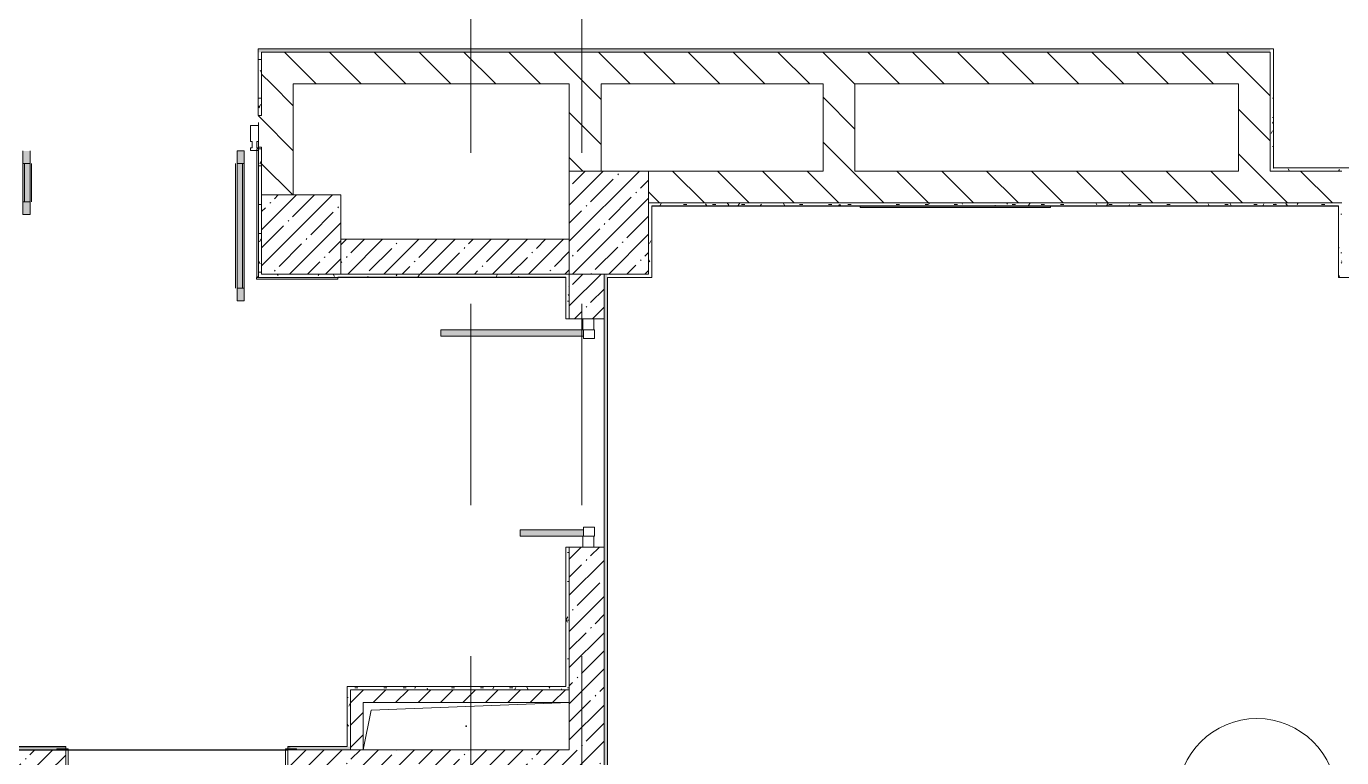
# Model space of a CAD drawing. Header units: millimetres. Extents: x -625 to 415037, y -3642 to 102118.
# Drawn here: x 361284 to 369577, y 7851 to 12463 of the extents above; entities that cross this region are included whole.
import ezdxf

# ---------------------------------------------------------------- set-up
doc = ezdxf.new("R2010")
doc.units = ezdxf.units.MM
doc.linetypes.add('Осевая', pattern=[6350, 1270, -952.5, 3175, -952.5])
for name, color, linetype, lineweight in [('A-AREA-IDEN', 7, 'Continuous', 9), ('A-DETL-GENF', 7, 'Continuous', 9), ('A-GENM', 7, 'Continuous', 9), ('A-GLAZ-CWMG', 7, 'Continuous', 9), ('A-GLAZ-CWMG-1', 7, 'Continuous', 20), ('A-WALL', 7, 'Continuous', 5), ('I-WALL', 7, 'Continuous', 5), ('S-COLS', 7, 'Continuous', 9), ('S-COLS-1', 7, 'Continuous', 5), ('Оси-2', 7, 'Осевая', 9)]:
    doc.layers.add(name, color=color, linetype=linetype, lineweight=lineweight)
doc.layers.add('A-AREA-PATT-3', color=7, linetype='Continuous', lineweight=5, true_color=0xe6fae8, transparency=1)
doc.layers.add('A-FLOR-PATT-1', color=7, linetype='Continuous', lineweight=9, true_color=0xeef6ff, transparency=0.5)
for name, color, linetype, lineweight, true_color in [('A-DOOR-1', 7, 'Continuous', 5, 0xc0c0c0), ('A-DOOR-FRAM-1', 7, 'Continuous', 5, 0xc0c0c0), ('A-WALL-1', 9, 'Continuous', 5, 0x808080), ('A-WALL-FNSH-1', 9, 'Continuous', 5, 0x808080)]:
    doc.layers.add(name, color=color, linetype=linetype, lineweight=lineweight, true_color=true_color)
doc.layers.get('A-DOOR-1').off()
pattern_1 = [(45, (289227.4, 1e-08), (-114.04925, 114.04925), []), (45, (289341.45, 1e-08), (-114.04925, 114.04925), [201.612, -40.322, 6.706, -33.617])]
pattern_2 = [(135, (289227.4, 1e-08), (-141.42136, -141.42136), [])]
pattern_3 = [(45, (289227.4, 1e-08), (-70.71068, 70.71068), [])]
pattern_4 = [(0, (289227.4, 1e-08), (243.84, 60.96), [20.117, -162.763, 20.117, -162.763, -975.36]), (0, (289227.4, 1e-08), (243.84, 60.96), [-365.76, 20.117, -345.643, 20.117, -162.763, -426.72]), (0, (289227.4, 1e-08), (243.84, 60.96), [-914.4, 20.117, -101.803, 20.117, -284.683]), (120, (289318.84, 30.48), (-174.71291, 180.691634), [20.117, -162.763, 20.117, -162.763, -975.36]), (120, (289318.84, 30.48), (-174.71291, 180.691634), [-365.76, 20.117, -345.643, 20.117, -162.763, -426.72]), (120, (289318.84, 30.48), (-174.71291, 180.691634), [-914.4, 20.117, -101.803, 20.117, -284.683]), (240, (289349.32, 152.4), (-69.12709, -241.651634), [20.117, -162.763, 20.117, -162.763, -975.36]), (240, (289349.32, 152.4), (-69.12709, -241.651634), [-365.76, 20.117, -345.643, 20.117, -162.763, -426.72]), (240, (289349.32, 152.4), (-69.12709, -241.651634), [-914.4, 20.117, -101.803, 20.117, -284.683])]

# ---------------------------------------------------------------- blocks, each defined once
blk = doc.blocks.new('BSC_Колонна _Прямоугольная - 650х500-23287315-Объем проектирования 3 этажа')
at = {"layer": 'S-COLS-1'}
h = blk.add_hatch(dxfattribs=at)
h.set_pattern_fill('FP_82', color=256, style=0, pattern_type=2)
h.set_pattern_definition([(135, (11225, -75730), (-114.04925, -114.04925), []), (135, (11225, -75615.95), (-114.04925, -114.04925), [201.612, -40.322, 6.706, -33.617])])
h.paths.add_polyline_path([(325, 90), (325, 250), (-325, 250), (-325, -250), (325, -250), (325, 44.7)])
for p, q in [((325, 250), (-325, 250)), ((-325, 250), (-325, -250)), ((325, -250), (325, 250)), ((-325, -250), (325, -250))]:
    blk.add_line(p, q, dxfattribs=at)
blk = doc.blocks.new('BSC_Колонна _Прямоугольная - 500х500-V546-Объем проектирования 3 этажа')
at = {"layer": 'S-COLS-1'}
h = blk.add_hatch(dxfattribs=at)
h.set_pattern_fill('FP_83', color=256, style=0, pattern_type=2)
h.set_pattern_definition([(45, (-73790, -11150), (-114.04925, 114.04925), []), (45, (-73675.95, -11150), (-114.04925, 114.04925), [201.613, -40.323, 6.706, -33.617])])
h.paths.add_polyline_path([(-190.9, -250), (250, -250), (250, 250), (-250, 250), (-250, -250)])
for p, q in [((250, 250), (-250, 250)), ((-250, 250), (-250, -250)), ((250, -250), (250, 250)), ((-250, -250), (250, -250))]:
    blk.add_line(p, q, dxfattribs=at)
blk = doc.blocks.new('110_Дверь_СКБ_2Ст - Д-1 Лестничная клетка EIS60-24319353-Объем проектирования 3 этажа')
at = {"layer": 'A-DOOR-FRAM-1'}
for p, q in [((-672.5, 118), (-742.5, 118)), ((-742.5, 118), (-742.5, 110)), ((-742.5, 110), (-672.5, 110)), ((-637.5, 110), (-687.5, 110)), ((-687.5, 110), (-687.5, 30)), ((-672.5, 110), (-672.5, 118)), ((-637.5, 60), (-637.5, 110)), ((662.5, 110), (662.5, 60)), ((712.5, 110), (662.5, 110)), ((767.5, 118), (697.5, 118)), ((697.5, 118), (697.5, 110)), ((697.5, 110), (767.5, 110)), ((712.5, 30), (712.5, 110)), ((767.5, 110), (767.5, 118)), ((-687.5, 30), (-627.5, 30)), ((-672.5, 30), (-687.5, 30)), ((-687.5, 30), (-687.5, -110)), ((-672.5, -110), (-672.5, 30)), ((-627.5, 60), (-637.5, 60)), ((-627.5, 30), (-627.5, 60)), ((662.5, 60), (652.5, 60)), ((652.5, 60), (652.5, 30)), ((652.5, 30), (712.5, 30)), ((712.5, 30), (697.5, 30)), ((697.5, 30), (697.5, -110)), ((712.5, -110), (712.5, 30)), ((-672.5, -110), (-742.5, -110)), ((-742.5, -110), (-742.5, -118)), ((-742.5, -118), (-672.5, -118)), ((-687.5, -110), (-672.5, -110)), ((-672.5, -118), (-672.5, -110)), ((697.5, -110), (712.5, -110)), ((767.5, -110), (697.5, -110)), ((697.5, -110), (697.5, -118)), ((697.5, -118), (767.5, -118)), ((767.5, -118), (767.5, -110))]:
    blk.add_line(p, q, dxfattribs=at)
blk = doc.blocks.new('GM_Отверстие прямоугольное _в плите_ - Отверстие-22247134-Объем проектирования 3 этажа')
at = {"layer": 'A-GENM'}
for p, q in [((-650, -150), (-600, 100)), ((-600, 100), (650, 150))]:
    blk.add_line(p, q, dxfattribs=at)
for start, end in [(360, 180), (180, 360)]:
    blk.add_arc((0, 0), 2.5, start, end, dxfattribs=at)
blk = doc.blocks.new('Прямоугольный импост - 50 x 70 мм-32306832-Объем проектирования 3 этажа')
at = {"layer": 'A-GLAZ-CWMG-1'}
for p, q in [((-70, 35), (0, 35)), ((-70, -35), (-70, 35)), ((0, 35), (0, -35)), ((0, -35), (-70, -35))]:
    blk.add_line(p, q, dxfattribs=at)
blk = doc.blocks.new('Дверь_Витражная_остекление_ - ДВН_ДАО_Главный вход_1200 в свету Д-22 _п_-32306833-Объем проектирования 3 этажа')
at = {"layer": 'A-DETL-GENF'}
for p, q in [((-650, 35), (-650, 40)), ((-650, 40), (-595, 40)), ((-595, 40), (-595, -30)), ((650, 40), (595, 40)), ((595, 40), (595, -30)), ((650, 35), (650, 40)), ((-610, -30), (-650, -30)), ((-595, -30), (-650, -30)), ((-650, -35), (-650, -930)), ((-610, -930), (-610, -30)), ((595, -30), (650, -30)), ((610, -30), (610, -430)), ((650, -30), (610, -30)), ((650, -430), (650, -35)), ((610, -430), (650, -430)), ((-650, -930), (-610, -930))]:
    blk.add_line(p, q, dxfattribs=at)
blk = doc.blocks.new('Прямоугольный импост - 50 x 70 мм-32306835-Объем проектирования 3 этажа')
at = {"layer": 'A-GLAZ-CWMG-1'}
for p, q in [((0, 35), (-70, 35)), ((-70, 35), (-70, -35)), ((0, -35), (0, 35)), ((-70, -35), (0, -35))]:
    blk.add_line(p, q, dxfattribs=at)
blk = doc.blocks.new('Дверь_Витражная_остекление_ - В-18-32468702-Объем проектирования 3 этажа')
at = {"layer": 'A-DETL-GENF'}
for p, q in [((-672.5, 965), (-669.5, 965)), ((-672.5, 965), (-672.5, 20)), ((-669.5, 965), (-672.5, 965)), ((-672.5, 965), (-672.5, 20)), ((-669.5, 965), (-627.5, 965)), ((-627.5, 965), (-669.5, 965)), ((-627.5, 965), (-627.5, 20)), ((-627.5, 20), (-627.5, 965)), ((-672.5, 885), (-669.5, 885)), ((-669.5, 885), (-627.5, 885)), ((-662.5, 885), (-662.5, 100)), ((-618.5, 885), (-618.5, 100)), ((722.5, 420), (677.5, 420)), ((677.5, 420), (677.5, 369.7)), ((722.5, 420), (677.5, 420)), ((677.5, 420), (677.5, 369.7)), ((722.5, 420), (722.5, 20)), ((722.5, 20), (722.5, 420)), ((668.5, 340), (668.5, 100)), ((677.5, 369.7), (677.5, 20)), ((677.5, 369.7), (677.5, 20)), ((689.5, 340), (677.5, 340)), ((722.5, 340), (689.5, 340)), ((712.5, 340), (712.5, 100)), ((-672.5, 100), (-669.5, 100)), ((-669.5, 100), (-627.5, 100)), ((689.5, 100), (677.5, 100)), ((722.5, 100), (689.5, 100)), ((-669.5, 20), (-672.5, 20)), ((-672.5, 20), (-669.5, 20)), ((-627.5, 20), (-667.4, 20)), ((-667.4, 20), (-627.5, 20))]:
    blk.add_line(p, q, dxfattribs=at)
blk = doc.blocks.new('Прямоугольный импост - Импост структурный с накладкой - 160мм Темный-V716-Объем проектирования 3 этажа')
at = {"layer": 'A-GLAZ-CWMG-1'}
for p, q in [((0, 140), (-50, 140)), ((-50, 140), (-50, 40)), ((0, 40), (0, 140)), ((-50, 40), (-40, 40)), ((-40, 0), (-50, 0)), ((-50, 0), (-50, -17)), ((-40, 40), (-40, 0)), ((-10, 0), (-10, 40)), ((-10, 40), (0, 40)), ((0, 0), (-10, 0)), ((0, -17), (0, 0)), ((-50, -17), (0, -17))]:
    blk.add_line(p, q, dxfattribs=at)
blk = doc.blocks.new('Марка_Помещения - Номер-25198446-Объем проектирования 3 этажа')
at = {"layer": 'A-AREA-IDEN'}
for start, end in [(360, 180), (180, 360)]:
    blk.add_arc((0, 0), 2.5, start, end, dxfattribs=at)

msp = doc.modelspace()

# ---------------------------------------------------------------- hatches: boundary and pattern name
at = {"layer": 'A-AREA-PATT-3'}
h = msp.add_hatch(color=256, dxfattribs=at)
h.paths.add_polyline_path([(364947.4, 9179), (364947.4, 10619), (364937.4, 10619), (364938.7, 9179), (364944.1, 9179)])
h.paths.add_polyline_path([(367737.2, 11321), (367742.4, 11321), (367742.4, 11325), (366542.4, 11325), (366542.4, 11321), (367177.6, 11321)])
h = msp.add_hatch(color=256, dxfattribs=at)
h.paths.add_polyline_path([(337657.4, 7885), (337657.4, 7920), (337587.4, 7920), (337587.4, 7885)])
h.paths.add_polyline_path([(340087.4, 7885), (340087.3, 7920), (339152.4, 7920), (339152.4, 7885), (340087.3, 7885)])
h.paths.add_polyline_path([(339022.4, 7885), (339022.4, 7920), (338952.4, 7920), (338952.4, 7885)])
h.paths.add_polyline_path([(327987.2, 7920.5), (327987.4, 7920.5), (327987.4, 7980), (327967.4, 7981.4), (327967.4, 8000), (327903.4, 8000), (327903.4, 8050), (327867.4, 8050), (327867.4, 7920.5), (327967.4, 7920.5)])
h.paths.add_polyline_path([(327903.4, 10080), (327903.4, 10130), (327987.4, 10130), (327986.9, 10209.5), (327867.4, 10209.5), (327867.4, 10080)])
h.paths.add_polyline_path([(362737.1, 10869), (363247.1, 10869), (363247.1, 10874.5), (362735.9, 10874.5), (362736.4, 10869)])
h.paths.add_polyline_path([(356023.4, 10869), (356023.4, 10874.5), (355523.4, 10874.5), (355523.4, 10869), (356020.6, 10869)])
at = {"layer": 'A-FLOR-PATT-1'}
h = msp.add_hatch(color=256, dxfattribs=at)
h.paths.add_polyline_path([(338952.4, 7915), (338952.4, 8315), (338912.4, 8315), (338912.4, 7915)])
h.paths.add_polyline_path([(337657.4, 7915), (337697.4, 7915), (337697.4, 8810), (337657.4, 8810), (337657.4, 7920)])
h.paths.add_polyline_path([(330182.4, 7915), (330222.4, 7915), (330222.4, 8315), (330182.4, 8315), (330182.4, 8217.5)])
h.paths.add_polyline_path([(328967.4, 7915), (328967.4, 8810), (328927.4, 8810), (328927.4, 7915)])
h.paths.add_polyline_path([(348562.4, 7915.7), (348562.4, 8315.7), (348522.4, 8315.7), (348522.4, 7915.7)])
h.paths.add_polyline_path([(347307.4, 7915.7), (347307.4, 8810.7), (347267.4, 8810.7), (347267.4, 7915.7), (347279.2, 7915.7)])
h.paths.add_polyline_path([(364397.4, 9249), (364687.4, 9249), (364687.4, 9289), (364397.4, 9289)])
h.paths.add_polyline_path([(364489, 10509), (364687.4, 10509), (364687.4, 10549), (363897.4, 10549), (363897.4, 10509), (364299.5, 10509)])
h.paths.add_polyline_path([(362657.4, 10732), (362657.4, 11669), (362654.4, 11669), (362654.4, 10732)])
h.paths.add_polyline_path([(359371.4, 10870), (359371.4, 11669), (359326.4, 11669), (359326.4, 10870)])
h.paths.add_polyline_path([(350607.9, 10900), (351166.4, 10900), (351166.4, 11350), (350607.4, 11349), (350607.4, 10900)])
h.paths.add_polyline_path([(361307.4, 11277), (361307.4, 11327.3), (361295.4, 11327.5), (361295.4, 11669), (361262.4, 11669), (361262.4, 11277), (361295.4, 11277)])
h.paths.add_polyline_path([(358056.4, 11380), (358056.4, 11669), (358011.4, 11669), (358011.4, 11380), (358024.7, 11380)])
h = msp.add_hatch(color=256, dxfattribs=at)
h.paths.add_polyline_path([(362654.4, 11669), (362657.4, 11669), (362657.4, 11677), (362654.4, 11677), (362654.4, 11674.6)])
h.paths.add_polyline_path([(362654.4, 10732), (362654.4, 11669), (362612.4, 11669), (362612.4, 10732)])
h.paths.add_polyline_path([(361295.4, 11669), (361295.4, 11677), (361262.4, 11677), (361262.4, 11669)])
h.paths.add_polyline_path([(361307.4, 11327.3), (361307.4, 11669), (361295.4, 11669), (361295.4, 11327.5)])
h.paths.add_polyline_path([(358011.4, 11669), (358056.4, 11669), (358056.4, 11680), (358011.4, 11680)])
h.paths.add_polyline_path([(359326.4, 11669), (359371.4, 11669), (359371.4, 11680), (359326.4, 11680)])
h = msp.add_hatch(color=256, dxfattribs=at)
h.paths.add_polyline_path([(361307.4, 11669), (361307.4, 11677), (361295.4, 11677), (361295.4, 11669), (361304.6, 11669)])
h.paths.add_polyline_path([(362654.4, 11669), (362652.3, 11677), (362612.4, 11677), (362612.4, 11669), (362651.6, 11669)])
h = msp.add_hatch(color=256, dxfattribs=at)
h.paths.add_polyline_path([(364687.4, 9249), (364797.4, 9249), (364797.4, 9289), (364687.4, 9289)])
h.paths.add_polyline_path([(364687.4, 10509), (364797.4, 10509), (364797.4, 10549), (364687.4, 10549)])
at = {"layer": 'I-WALL'}
h = msp.add_hatch(dxfattribs=at)
h.set_pattern_fill('FP_191', color=256, style=0, pattern_type=2)
h.set_pattern_definition(pattern_4)
h.paths.add_polyline_path([(369127.4, 12300), (369127.4, 12320), (362747.4, 12320), (362747.4, 12300), (368927.4, 12300)])
h = msp.add_hatch(dxfattribs=at)
h.set_pattern_fill('FP_191', color=256, style=0, pattern_type=2)
h.set_pattern_definition(pattern_4)
h.paths.add_polyline_path([(362767.4, 11900), (362767.4, 12300), (362747.4, 12300), (362747.4, 11900)])
h = msp.add_hatch(dxfattribs=at)
h.set_pattern_fill('FP_23', color=256, style=0, pattern_type=2)
h.set_pattern_definition(pattern_2)
h.paths.add_polyline_path([(362767.4, 12100), (368927.4, 12100), (368927.4, 12300), (362767.4, 12300)])
h = msp.add_hatch(dxfattribs=at)
h.set_pattern_fill('FP_23', color=256, style=0, pattern_type=2)
h.set_pattern_definition(pattern_2)
h.paths.add_polyline_path([(369127.4, 11550), (369127.4, 12300), (368927.4, 12300), (368927.4, 11550)])
h = msp.add_hatch(dxfattribs=at)
h.set_pattern_fill('FP_191', color=256, style=0, pattern_type=2)
h.set_pattern_definition(pattern_4)
h.paths.add_polyline_path([(369147.4, 11570), (369147.4, 11570.1), (369146.4, 12320), (369127.4, 12320), (369127.4, 11570), (369146.4, 11570)])
h = msp.add_hatch(dxfattribs=at)
h.set_pattern_fill('FP_23', color=256, style=0, pattern_type=2)
h.set_pattern_definition(pattern_2)
h.paths.add_polyline_path([(362767.4, 11400), (362967.4, 11400), (362967.4, 12100), (362767.4, 12100), (362767.4, 11669)])
h = msp.add_hatch(dxfattribs=at)
h.set_pattern_fill('FP_23', color=256, style=0, pattern_type=2)
h.set_pattern_definition(pattern_2)
h.paths.add_polyline_path([(364907.4, 11550), (364907.4, 12100), (364707.4, 12100), (364707.4, 11550)])
h = msp.add_hatch(dxfattribs=at)
h.set_pattern_fill('FP_23', color=256, style=0, pattern_type=2)
h.set_pattern_definition(pattern_2)
h.paths.add_polyline_path([(366307.9, 11550), (366507.9, 11550), (366507.9, 12100), (366307.9, 12100), (366307.9, 11857)])
h = msp.add_hatch(dxfattribs=at)
h.set_pattern_fill('FP_23', color=256, style=0, pattern_type=2)
h.set_pattern_definition(pattern_2)
h.paths.add_polyline_path([(362767.4, 11700), (362767.4, 11900), (362747.4, 11900), (362747.4, 11700)])
h.paths.add_polyline_path([(359537.4, 11700), (359537.4, 11900), (359461.4, 11900), (359461.4, 11700), (359517.4, 11700)])
h.paths.add_polyline_path([(360037.4, 11700), (360057.4, 11700), (360057.4, 11900), (360037.4, 11900), (360037.4, 11857)])
h.paths.add_polyline_path([(357897.9, 11700), (357981.4, 11700), (357981.4, 11900), (357897.4, 11900), (357897.4, 11700)])
h = msp.add_hatch(dxfattribs=at)
h.set_pattern_fill('FP_191', color=256, style=0, pattern_type=2)
h.set_pattern_definition(pattern_4)
h.paths.add_polyline_path([(362767.4, 10900), (362767.4, 11690), (362747.4, 11690), (362747.4, 10900), (362755.7, 10900)])
h = msp.add_hatch(dxfattribs=at)
h.set_pattern_fill('FP_23', color=256, style=0, pattern_type=2)
h.set_pattern_definition(pattern_2)
h.paths.add_polyline_path([(369577.4, 11350), (369577.4, 11550), (365207.4, 11550), (365207.4, 11350), (369563.4, 11350)])
h = msp.add_hatch(dxfattribs=at)
h.set_pattern_fill('FP_191', color=256, style=0, pattern_type=2)
h.set_pattern_definition(pattern_4)
h.paths.add_polyline_path([(372616.5, 11550), (372777.4, 11550), (372777.4, 11570), (369146.4, 11568.1), (369127.4, 11550), (371528.7, 11550)])
h.paths.add_polyline_path([(369127.4, 11550), (369146.4, 11570), (369127.4, 11570)])
h = msp.add_hatch(dxfattribs=at)
h.set_pattern_fill('FP_191', color=256, style=0, pattern_type=2)
h.set_pattern_definition(pattern_4)
h.paths.add_polyline_path([(369353.2, 11330), (369556.4, 11330), (369557.4, 11350), (365207.4, 11350), (365207.4, 11330), (369146.4, 11330)])
h = msp.add_hatch(dxfattribs=at)
h.set_pattern_fill('FP_191', color=256, style=0, pattern_type=2)
h.set_pattern_definition(pattern_4)
h.paths.add_polyline_path([(365207.4, 10880), (365227.4, 10880), (365227.4, 11329), (365207.4, 11329), (365207.4, 10900)])
h = msp.add_hatch(dxfattribs=at)
h.set_pattern_fill('FP_191', color=256, style=0, pattern_type=2)
h.set_pattern_definition(pattern_4)
h.paths.add_polyline_path([(369557.4, 10900), (369577.4, 10900), (369577.4, 11350), (369557.4, 11350), (369557.4, 11305)])
h = msp.add_hatch(dxfattribs=at)
h.set_pattern_fill('FP_1', color=256, style=0, pattern_type=2)
h.set_pattern_definition(pattern_1)
h.paths.add_polyline_path([(364707.4, 10900), (364707.4, 11120), (363267.4, 11120), (363267.4, 10900), (364687.4, 10900)])
h = msp.add_hatch(dxfattribs=at)
h.set_pattern_fill('FP_191', color=256, style=0, pattern_type=2)
h.set_pattern_definition(pattern_4)
h.paths.add_polyline_path([(363914.3, 10880), (364686.4, 10880), (364686.4, 10900), (362747.4, 10900), (362747.4, 10880), (363267.4, 10880)])
h = msp.add_hatch(dxfattribs=at)
h.set_pattern_fill('FP_191', color=256, style=0, pattern_type=2)
h.set_pattern_definition(pattern_4)
h.paths.add_polyline_path([(364707.4, 8300), (364707.4, 9179), (364687.4, 9179), (364687.4, 8301), (364702.9, 8300.2)])
h.paths.add_polyline_path([(364697.4, 10619), (364707.4, 10619), (364707.4, 10900), (364687.4, 10900), (364687.4, 10619)])
h = msp.add_hatch(dxfattribs=at)
h.set_pattern_fill('FP_1', color=256, style=0, pattern_type=2)
h.set_pattern_definition(pattern_1)
h.paths.add_polyline_path([(364707.4, 7900), (364927.4, 7900), (364927.4, 9179), (364707.4, 9179), (364707.4, 8200)])
h.paths.add_polyline_path([(364865.7, 10619), (364927.4, 10619), (364927.4, 10900), (364707.4, 10900), (364707.4, 10619)])
h = msp.add_hatch(dxfattribs=at)
h.set_pattern_fill('FP_191', color=256, style=0, pattern_type=2)
h.set_pattern_definition(pattern_4)
h.paths.add_polyline_path([(364927.4, 4050), (364947.4, 4050), (364946.4, 10880), (364927.4, 10900), (364927.4, 4050)])
h.paths.add_polyline_path([(364947.4, 10880), (364947.4, 10900), (364927.4, 10900)])
h = msp.add_hatch(dxfattribs=at)
h.set_pattern_fill('FP_191', color=256, style=0, pattern_type=2)
h.set_pattern_definition(pattern_4)
h.paths.add_polyline_path([(373686.4, 10880), (373686.4, 10900), (369557.4, 10900), (369557.4, 10880), (373407.4, 10880)])
h = msp.add_hatch(dxfattribs=at)
h.set_pattern_fill('FP_191', color=256, style=0, pattern_type=2)
h.set_pattern_definition(pattern_4)
h.paths.add_polyline_path([(363327.4, 7920), (363327.4, 8300), (363307.4, 8300), (363307.4, 7920)])
h = msp.add_hatch(dxfattribs=at)
h.set_pattern_fill('FP_191', color=256, style=0, pattern_type=2)
h.set_pattern_definition(pattern_4)
h.paths.add_polyline_path([(363914.3, 8280), (364707.4, 8280), (364707.4, 8300), (363327.4, 8300), (363327.4, 8280), (363430.3, 8280)])
h = msp.add_hatch(dxfattribs=at)
h.set_pattern_fill('FP_22', color=256, style=0, pattern_type=2)
h.set_pattern_definition(pattern_3)
h.paths.add_polyline_path([(363407.4, 7900), (363407.4, 8280), (363327.4, 8280), (363327.4, 7900), (363370.4, 7900)])
h = msp.add_hatch(dxfattribs=at)
h.set_pattern_fill('FP_22', color=256, style=0, pattern_type=2)
h.set_pattern_definition(pattern_3)
h.paths.add_polyline_path([(364707.4, 8200), (364707.4, 8280), (363407.4, 8280), (363407.4, 8200), (364687.4, 8200)])
h = msp.add_hatch(dxfattribs=at)
h.set_pattern_fill('FP_191', color=256, style=0, pattern_type=2)
h.set_pattern_definition(pattern_4)
h.paths.add_polyline_path([(327987.4, 7900), (328857.4, 7900), (328857.4, 7920), (327988.4, 7920), (327987.7, 7906.9)])
h.paths.add_polyline_path([(341137.4, 7900), (347197.4, 7900), (347197.4, 7920), (340087.3, 7920), (340087.4, 7900), (341117.4, 7900)])
h.paths.add_polyline_path([(363307.4, 7900), (363327.4, 7900), (363306.4, 7920), (362932.4, 7919.8), (362932.4, 7908), (362987.4, 7908), (362987.4, 7900)])
h.paths.add_polyline_path([(363327.4, 7900), (363327.4, 7920), (363307.4, 7920), (363323, 7904.4)])
h.paths.add_polyline_path([(336719.9, 7900), (337587.3, 7900), (337587.3, 7920), (331357.4, 7920), (331357.4, 7900), (336637.4, 7900)])
h.paths.add_polyline_path([(361477.4, 7900), (361479.6, 7908), (361532.4, 7908), (361532.4, 7920), (360887.4, 7920), (360887.4, 7908), (360917.4, 7908), (360917.4, 7900), (361307.4, 7900)])
h.paths.add_polyline_path([(349697.4, 7900), (355107.4, 7900), (355107.4, 7908), (355137.4, 7908), (355137.4, 7920), (349697.4, 7920)])
h.paths.add_polyline_path([(359907.4, 7900), (359907.4, 7908), (359937.4, 7908), (359937.4, 7920), (358587.4, 7920), (358587.4, 7908), (358617.4, 7908), (358617.4, 7900), (359667.4, 7900)])
h.paths.add_polyline_path([(357457.4, 7900), (357457.4, 7908), (357487.4, 7908), (357487.4, 7920), (356087.4, 7920), (356087.4, 7908), (356117.4, 7908), (356117.4, 7900), (357387.6, 7900)])
h = msp.add_hatch(dxfattribs=at)
h.set_pattern_fill('FP_1', color=256, style=0, pattern_type=2)
h.set_pattern_definition(pattern_1)
h.paths.add_polyline_path([(364687.4, 7680), (364707.4, 7680), (364707.4, 7900), (362932.4, 7900), (362932.4, 7680), (363914.3, 7680)])
h.paths.add_polyline_path([(361194.8, 7680), (361532.4, 7680), (361532.4, 7900), (361087.4, 7900), (361087.4, 7680)])
h = msp.add_hatch(dxfattribs=at)
h.set_pattern_fill('FP_1', color=256, style=0, pattern_type=2)
h.set_pattern_definition(pattern_1)
h.paths.add_polyline_path([(364707.4, 120), (364927.4, 120), (364927.4, 350), (364707.4, 350), (364707.4, 140)])
h.paths.add_polyline_path([(364707.4, 1150), (364927.4, 1150), (364927.4, 3550), (364707.4, 3550), (364707.4, 1620)])
h.paths.add_polyline_path([(364707.4, 4050), (364927.4, 4050), (364927.4, 7900), (364707.4, 7900), (364707.4, 4483.7)])

# ---------------------------------------------------------------- linework, layer by layer
msp.add_lwpolyline([(291112.4, 7900), (362932.4, 7900)])
at = {"layer": 'A-WALL'}
for p, q in [((369127.4, 12300), (369127.4, 11550)), ((362747.4, 11900), (362767.4, 11900)), ((369577.4, 11550), (369127.4, 11550)), ((369127.4, 11550), (369577.4, 11550)), ((369148.4, 11570), (369147.4, 11570)), ((369577.4, 11350), (365207.4, 11350)), ((369557.4, 11330), (365227.4, 11330)), ((365227.4, 11330), (365227.4, 10880)), ((369557.4, 10900), (369557.4, 11330)), ((363247.1, 10880), (363247.1, 10879.5)), ((364707.4, 10900), (363267.4, 10900)), ((364707.4, 10900), (364707.4, 10619)), ((364948.4, 10880), (364947.4, 10880)), ((364947.4, 10880), (364947.4, 4070)), ((364707.4, 8280), (364707.4, 9179)), ((363307.4, 8300), (363307.4, 8300)), ((364687.4, 8301), (364687.4, 8300)), ((360917.4, 7900), (361477.4, 7900)), ((361477.4, 7900), (361087.4, 7900)), ((361307.4, 7921), (361307.4, 7920)), ((362932.4, 7920), (362947.4, 7920)), ((362987.4, 7900), (363327.4, 7900)), ((363307.4, 7920), (363306.4, 7920))]:
    msp.add_line(p, q, dxfattribs=at)
at = {"layer": 'A-WALL-1'}
for p, q in [((369127.4, 12300), (362767.4, 12300)), ((362767.4, 12300), (362767.4, 11900)), ((369147.4, 12320), (369146.4, 12320)), ((369147.4, 11570), (369147.4, 12320)), ((362967.4, 12100), (364707.4, 12100)), ((362967.4, 11400), (362967.4, 12100)), ((364707.4, 12100), (364707.4, 11550)), ((364907.4, 11550), (364907.4, 12100)), ((364907.4, 12100), (366307.9, 12100)), ((366307.9, 12100), (366307.9, 11550)), ((366507.9, 12100), (368927.4, 12100)), ((366507.9, 11550), (366507.9, 12100)), ((368927.4, 12100), (368927.4, 11550)), ((362747.4, 11856.7), (362747.4, 11700)), ((362747.4, 11700), (362767.4, 11700)), ((362767.4, 11700), (362767.4, 11400)), ((362767.4, 11690), (362747.4, 11690)), ((362767.4, 11400), (362767.4, 11690)), ((366307.9, 11550), (365207.4, 11550)), ((368927.4, 11550), (366507.9, 11550)), ((364707.4, 11120), (363267.4, 11120)), ((362747.4, 10882.6), (362747.4, 10880)), ((364686.4, 10880), (364687.4, 10880)), ((364927.4, 10900), (364927.4, 4050)), ((364687.4, 10619), (364927.4, 10619)), ((364927.4, 9179), (364687.4, 9179)), ((364707.4, 8280), (363327.4, 8280)), ((363327.4, 7900), (363327.4, 8280)), ((364707.4, 8280), (364707.4, 7900)), ((363407.4, 7900), (363407.4, 8200)), ((363407.4, 8200), (364707.4, 8200)), ((361532.4, 7920), (360887.4, 7920)), ((361532.4, 7908), (361532.4, 7920)), ((362932.4, 7920), (362932.4, 7908)), ((364707.4, 7900), (362987.4, 7900)), ((364927.4, 4050), (364927.4, 7900))]:
    msp.add_line(p, q, dxfattribs=at)
at = {"layer": 'A-WALL-FNSH-1'}
for p, q in [((362746.4, 12321), (362746.4, 11900)), ((369148.4, 12321), (362746.4, 12321)), ((369148.4, 11571), (369148.4, 12321)), ((362746.4, 11900), (362747.4, 11900)), ((362747.4, 11690), (362736.4, 11690)), ((362736.4, 11690), (362736.4, 10882.6)), ((362747.4, 10882.6), (362747.4, 11690)), ((372776.4, 11571), (369148.4, 11571)), ((365228.4, 11329), (366542.4, 11329)), ((366542.4, 11329), (366542.4, 11330)), ((367742.4, 11330), (367742.4, 11329)), ((367742.4, 11329), (369556.4, 11329)), ((369556.4, 11329), (369556.4, 10879)), ((363247.1, 10880), (362735.9, 10880)), ((362735.9, 10880), (362735.9, 10869)), ((362735.9, 10869), (363247.1, 10869)), ((362736.4, 10882.6), (362747.4, 10882.6)), ((364686.4, 10880.5), (363247.1, 10880.5)), ((363247.1, 10880.5), (363247.1, 10880)), ((363247.1, 10879.5), (364686.4, 10879.5)), ((363247.1, 10869), (363247.1, 10879.5)), ((364686.4, 10880), (364686.4, 10880.5)), ((364686.4, 10879.5), (364686.4, 10619)), ((365228.4, 10879), (364947.4, 10879)), ((365228.4, 10879), (365228.4, 10880)), ((369556.4, 10879), (369563.4, 10879)), ((369557.4, 10880), (369557.4, 10900)), ((373686.4, 10880), (369557.4, 10880)), ((364948.4, 10619), (364948.4, 10700)), ((364686.4, 10619), (364687.4, 10619)), ((364947.4, 10619), (364948.4, 10619)), ((364687.4, 9179), (364686.4, 9179)), ((364686.4, 9179), (364686.4, 8301)), ((364948.4, 9179), (364947.4, 9179)), ((364948.4, 9100), (364948.4, 9179)), ((363306.4, 8301), (363306.4, 7921)), ((364686.4, 8301), (363306.4, 8301)), ((361532.4, 7921), (360887.4, 7921)), ((361532.4, 7920), (361532.4, 7921)), ((363306.4, 7921), (362932.4, 7921)), ((362932.4, 7921), (362932.4, 7920))]:
    msp.add_line(p, q, dxfattribs=at)
at = {"layer": 'I-WALL'}
for p, q in [((366542.4, 11329), (367742.4, 11329)), ((366542.4, 11329), (366542.4, 11321)), ((367742.4, 11321), (366542.4, 11321)), ((367742.4, 11329), (367742.4, 11321))]:
    msp.add_line(p, q, dxfattribs=at)
at = {"layer": 'Оси-2'}
for p, q in [((364787.4, 3093.7), (364787.4, 22578.1)), ((364087.4, 3093.7), (364087.4, 22398.1))]:
    msp.add_line(p, q, dxfattribs=at)

# ---------------------------------------------------------------- block references
at = {"layer": 'A-AREA-IDEN', "xscale": 199.9999999999999, "yscale": 199.9999999999999, "zscale": 199.9999999999999}
msp.add_blockref('Марка_Помещения - Номер-25198446-Объем проектирования 3 этажа', (369043.2, 7598.6), dxfattribs=at)
at = {"layer": 'A-DOOR-1'}
for name, p, rotation in [('Дверь_Витражная_остекление_ - В-18-32468702-Объем проектирования 3 этажа', (361984.9, 11697), 180), ('Дверь_Витражная_остекление_ - ДВН_ДАО_Главный вход_1200 в свету Д-22 _п_-32306833-Объем проектирования 3 этажа', (364827.4, 9899), 269.9999999999994), ('110_Дверь_СКБ_2Ст - Д-1 Лестничная клетка EIS60-24319353-Объем проектирования 3 этажа', (362244.9, 7790), 180)]:
    msp.add_blockref(name, p, dxfattribs=dict(at, rotation=rotation))
at = {"layer": 'A-GENM'}
msp.add_blockref('GM_Отверстие прямоугольное _в плите_ - Отверстие-22247134-Объем проектирования 3 этажа', (364057.4, 8050), dxfattribs=at)
at = {"layer": 'A-GLAZ-CWMG'}
msp.add_blockref('Прямоугольный импост - Импост структурный с накладкой - 160мм Темный-V716-Объем проектирования 3 этажа', (362747.4, 11697), dxfattribs=at)
at = {"layer": 'A-GLAZ-CWMG', "rotation": 89.99999999999942}
msp.add_blockref('Прямоугольный импост - 50 x 70 мм-32306835-Объем проектирования 3 этажа', (364827.4, 10619), dxfattribs=at)
at = {"layer": 'A-GLAZ-CWMG', "extrusion": (0, 0, -1), "rotation": 270.0000000000006}
msp.add_blockref('Прямоугольный импост - 50 x 70 мм-32306832-Объем проектирования 3 этажа', (-364827.4, 9179), dxfattribs=at)
at = {"layer": 'S-COLS', "rotation": 270.0000000000007}
msp.add_blockref('BSC_Колонна _Прямоугольная - 650х500-23287315-Объем проектирования 3 этажа', (364957.4, 11225), dxfattribs=at)
at = {"layer": 'S-COLS'}
msp.add_blockref('BSC_Колонна _Прямоугольная - 500х500-V546-Объем проектирования 3 этажа', (363017.4, 11150), dxfattribs=at)

doc.saveas('drawing.dxf')
